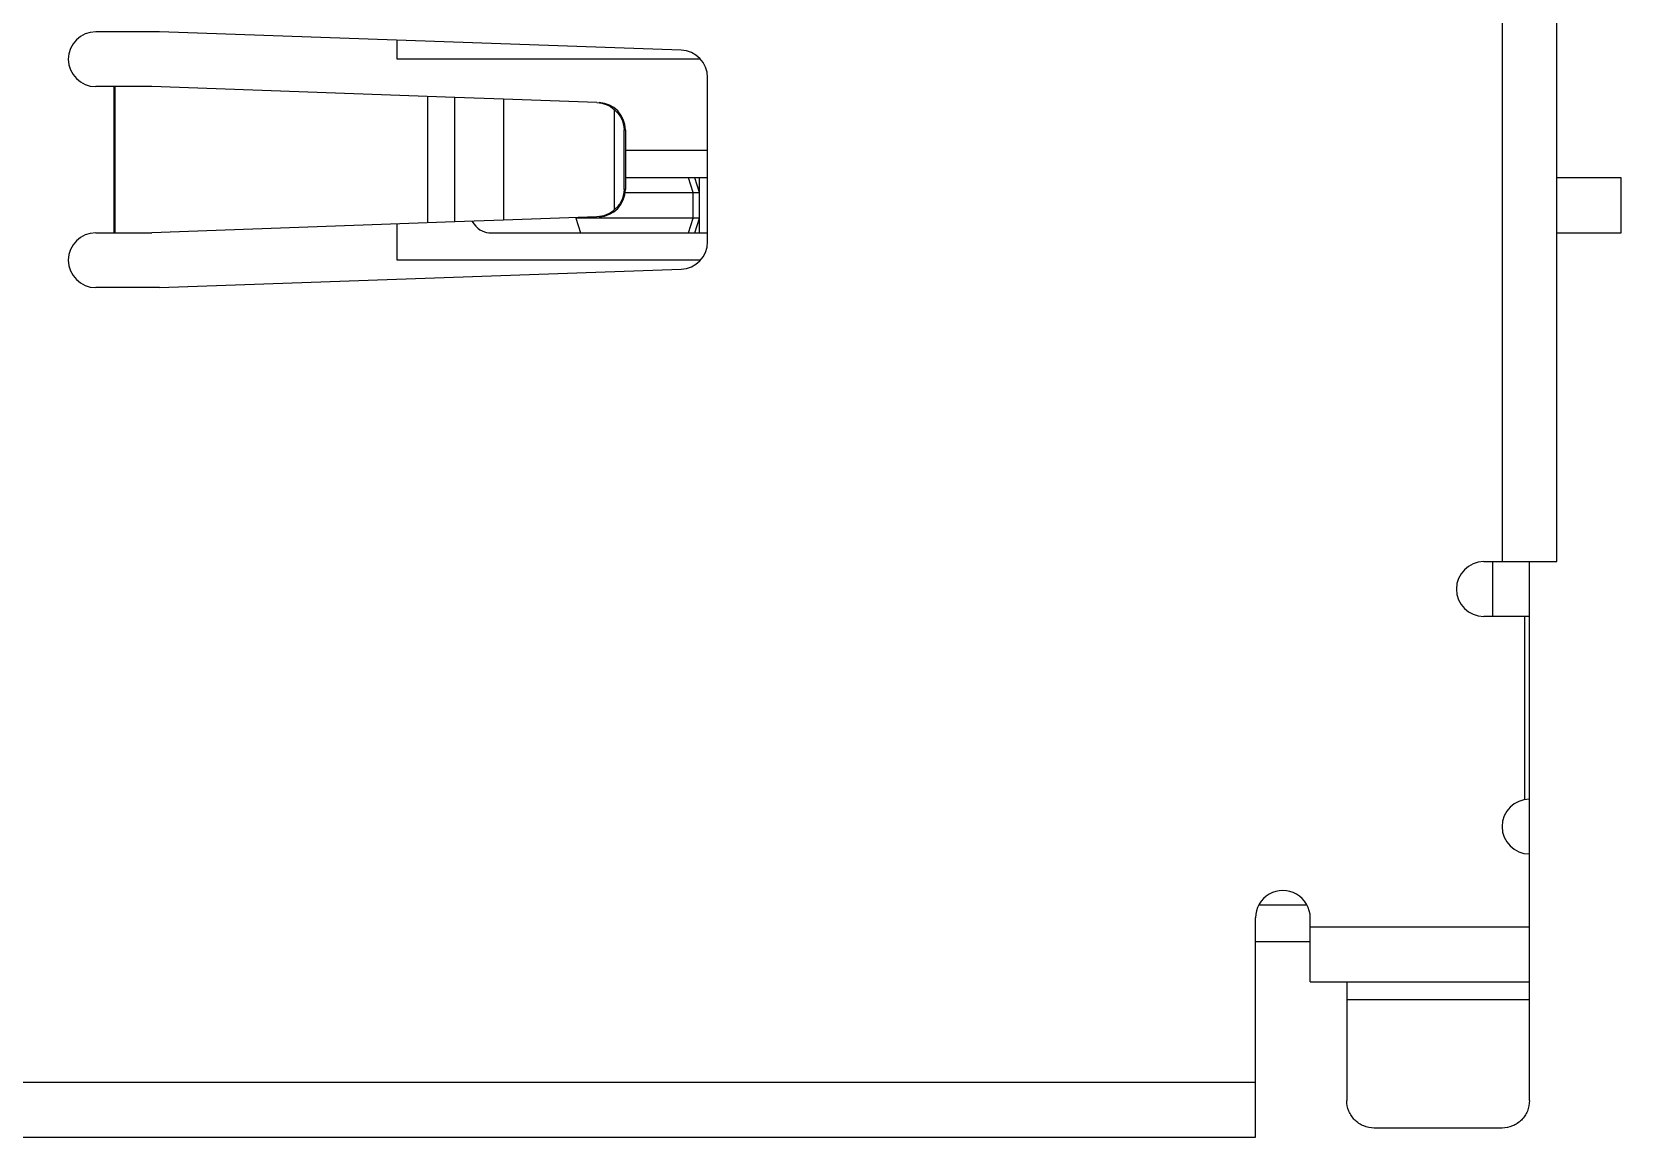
# Model space of a CAD drawing. Header units: inches. Extents: x -190 to 160, y -110 to 38.
# Drawn here: x 47.18 to 55.88, y -29.77 to -23.72 of the extents above; entities that cross this region are included whole.
import ezdxf

# ---------------------------------------------------------------- set-up
doc = ezdxf.new("R2010")
doc.units = ezdxf.units.IN
doc.header["$LTSCALE"] = 1.21
doc.header["$MEASUREMENT"] = 0
doc.layers.get('0').update_dxf_attribs({"linetype": 'CONTINUOUS'})

msp = doc.modelspace()

# ---------------------------------------------------------------- linework, layer by layer
at = {"color": 7, "linetype": 'Continuous'}
for p, q in [((55.2323, -17.221), (55.2323, -26.621)), ((55.5323, -26.621), (55.5323, -17.221)), ((47.8823, -23.721), (47.5323, -23.721)), ((50.7375, -23.821), (47.8823, -23.721)), ((49.1823, -23.871), (49.1823, -23.7665)), ((50.8419, -23.871), (49.1823, -23.871)), ((50.8823, -24.8711), (50.8823, -23.9709)), ((47.8394, -24.021), (47.5323, -24.021)), ((47.6323, -24.021), (47.6323, -24.821)), ((47.6394, -24.821), (47.6394, -24.021)), ((49.4985, -24.0804), (47.8394, -24.021)), ((49.3498, -24.075), (49.3498, -24.767)), ((49.4985, -24.7617), (49.4985, -24.0804)), ((49.7654, -24.0899), (49.4985, -24.0804)), ((49.7654, -24.0899), (49.7654, -24.7521)), ((50.2769, -24.1082), (49.7654, -24.0899)), ((50.3713, -24.1463), (50.3713, -24.6957)), ((50.4249, -24.5838), (50.4249, -24.2583)), ((50.4249, -24.2583), (50.4323, -24.2586)), ((50.4323, -24.2586), (50.4323, -24.5834)), ((50.8823, -24.371), (50.4323, -24.371)), ((50.8823, -24.521), (50.4323, -24.521)), ((50.8036, -24.601), (50.7779, -24.521)), ((50.8381, -24.601), (50.8124, -24.521)), ((50.8381, -24.821), (50.8381, -24.521)), ((55.8849, -24.521), (55.5323, -24.521)), ((55.8849, -24.821), (55.8849, -24.521)), ((50.4323, -24.5834), (50.4249, -24.5838)), ((50.4323, -24.601), (50.8381, -24.601)), ((50.8036, -24.741), (50.8036, -24.601)), ((49.4985, -24.7617), (47.8394, -24.821)), ((49.1823, -24.971), (49.1823, -24.773)), ((49.7654, -24.7521), (49.4985, -24.7617)), ((50.2769, -24.7338), (49.7654, -24.7521)), ((50.1618, -24.741), (50.1875, -24.821)), ((50.8381, -24.741), (50.1618, -24.741)), ((50.7779, -24.821), (50.8036, -24.741)), ((50.8124, -24.821), (50.8381, -24.741)), ((47.5323, -24.821), (47.8394, -24.821)), ((49.6847, -24.821), (50.8823, -24.821)), ((55.5323, -24.821), (55.8849, -24.821)), ((50.8419, -24.971), (49.1823, -24.971)), ((47.8823, -25.121), (50.7375, -25.021)), ((47.8823, -25.121), (47.5323, -25.121)), ((55.1323, -26.621), (55.5323, -26.621)), ((55.1823, -26.921), (55.1823, -26.621)), ((55.3823, -29.571), (55.3823, -26.621)), ((55.3823, -26.921), (55.1323, -26.921)), ((55.3573, -27.923), (55.3573, -26.921)), ((54.1624, -28.501), (53.9021, -28.501)), ((53.8823, -29.771), (53.8823, -28.571)), ((54.1823, -28.921), (54.1823, -28.571)), ((55.3823, -28.621), (54.1823, -28.621)), ((54.1823, -28.701), (53.8823, -28.701)), ((54.1823, -28.921), (55.3823, -28.921)), ((54.3823, -28.921), (54.3823, -29.571)), ((55.3823, -29.0193), (54.3823, -29.0193)), ((53.8823, -29.471), (46.9823, -29.471)), ((55.2323, -29.721), (54.5323, -29.721)), ((46.9823, -29.771), (53.8823, -29.771))]:
    msp.add_line(p, q, dxfattribs=at)
for centre, start, end in [((47.5323, -23.871), 90.00001, 270.00001), ((50.7323, -23.9709), 0.00001, 87.99414), ((47.5323, -24.971), 90.00001, 270.00001), ((50.7323, -24.8711), 272.00587, 0.00001), ((55.1323, -26.771), 90.00001, 270.00001), ((55.3823, -28.071), 90.00001, 270.00001), ((54.0323, -28.571), 0.00001, 180.00001)]:
    msp.add_arc(centre, 0.15, start, end, dxfattribs=at)
for centre, major_axis, ratio, start_param, end_param in [((50.2827, -24.2586), (0, 0.15), 0.997272, -1.570796, -0.035551), ((50.2827, -24.5834), (0, 0.15), 0.997272, -3.106041, -1.570796), ((49.6526, -24.721), (-0.0584, 0.0928), 0.638918, -4.708195, -3.523648)]:
    msp.add_ellipse(centre, major_axis=major_axis, ratio=ratio, start_param=start_param, end_param=end_param, dxfattribs=at)
for points, knots in [([(50.2769, -24.1082), (50.2941, -24.1088), (50.3286, -24.1161), (50.3585, -24.1348), (50.3713, -24.1463)], [0, 0, 0, 0, 0.499839, 1, 1, 1, 1]), ([(50.3713, -24.1463), (50.3868, -24.1592), (50.4143, -24.193), (50.4249, -24.236), (50.4249, -24.2583)], [0, 0, 0, 0, 0.475103, 1, 1, 1, 1]), ([(50.4249, -24.5838), (50.4249, -24.606), (50.4143, -24.649), (50.3868, -24.6828), (50.3713, -24.6957)], [0, 0, 0, 0, 0.524897, 1, 1, 1, 1]), ([(50.3713, -24.6957), (50.3585, -24.7072), (50.3286, -24.7259), (50.2941, -24.7332), (50.2769, -24.7338)], [0, 0, 0, 0, 0.500158, 1, 1, 1, 1]), ([(54.5323, -29.721), (54.5127, -29.721), (54.4733, -29.7132), (54.4235, -29.6798), (54.3901, -29.63), (54.3823, -29.5905), (54.3823, -29.571)], [0, 0, 0, 0, 0.250054, 0.500025, 0.749981, 1, 1, 1, 1]), ([(55.3823, -29.571), (55.3823, -29.5905), (55.3745, -29.63), (55.3411, -29.6798), (55.2912, -29.7132), (55.2518, -29.721), (55.2323, -29.721)], [0, 0, 0, 0, 0.250019, 0.499975, 0.749946, 1, 1, 1, 1])]:
    msp.add_open_spline(points, degree=3, knots=knots, dxfattribs=at)

doc.saveas('drawing.dxf')
